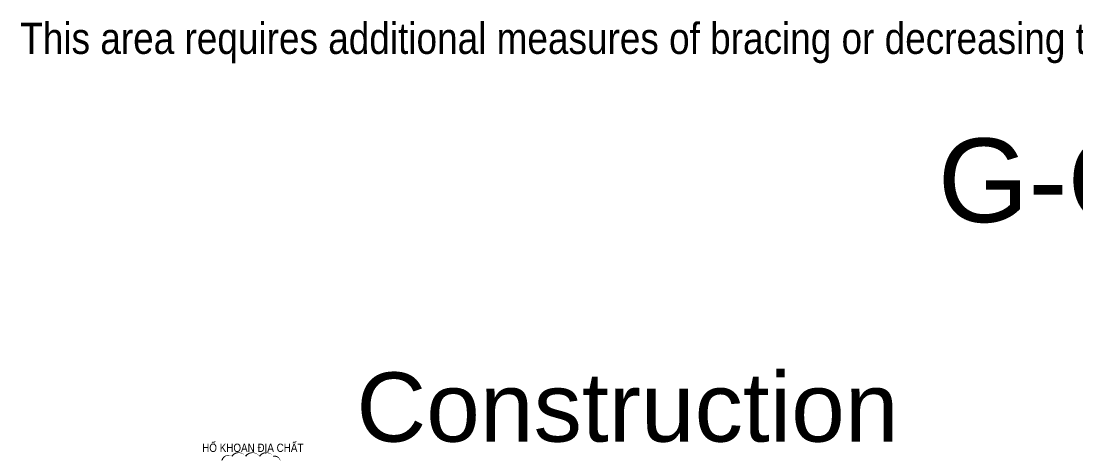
# Model space of a CAD drawing. Header units: millimetres. Extents: x -383953 to 676589, y -101685 to 196247.
# Drawn here: x 148686 to 224968, y -49906 to -18635 of the extents above; entities that cross this region are included whole.
import ezdxf
from ezdxf.enums import TextEntityAlignment as Align

# ---------------------------------------------------------------- set-up
doc = ezdxf.new("R2010")
doc.units = ezdxf.units.MM
doc.layers.get('0').update_dxf_attribs({"lineweight": 20})
doc.layers.add('NDC_S_DIM', color=1, linetype='Continuous', lineweight=15)
doc.layers.add('NDC_S_VN TITLE', color=6, linetype='Continuous', lineweight=35)
doc.styles.add('ARIAL', font='arial.ttf', dxfattribs={"width": 0.8})
doc.styles.add('NDC_ARIAL', font='arial.ttf', dxfattribs={"width": 0.85})

msp = doc.modelspace()

# ---------------------------------------------------------------- linework, layer by layer
at = {"layer": 'NDC_S_DIM'}
msp.add_lwpolyline([(163220, -51340, 0, 100, 0.5205671), (164220, -51340, 0, 100, 0.5205671), (165220, -51340, 0, 100, 0.5205671), (166220, -51340, 0, 100, 0.5205671), (167220, -51340, 0, 100, 0.5205671), (167442.6, -50562.6, 0, 100, 0.5205671), (166924.5, -50080.7, 0, 100, 0.5205671), (165924.5, -50080.7, 0, 100, 0.5205671), (164924.5, -50080.7, 0, 100, 0.5205671), (163924.5, -50080.7, 0, 100, 0.5205671), (163220, -50376.2, 0, 100, 0.5205671)], format="xyseb", close=True, dxfattribs=at)

# ---------------------------------------------------------------- texts
at = {"color": 1, "style": 'ARIAL'}
msp.add_text('G-G BH6', height=6046.62, dxfattribs=at).set_placement((214980, -33160))
at = {"color": 4, "style": 'ARIAL'}
msp.add_text('Construction', height=5000, dxfattribs=at).set_placement((172938, -49021.7))
at = {"layer": 'NDC_S_DIM', "color": 7, "style": 'NDC_ARIAL', "width": 0.85}
msp.add_text('This area requires additional measures of bracing or decreasing top soil layer due to deep excavation close to the diaphragm wall', height=2250, dxfattribs=at).set_placement((148625.6, -19880), align=Align.MIDDLE_LEFT)
at = {"layer": 'NDC_S_VN TITLE', "style": 'NDC_ARIAL', "width": 0.85}
msp.add_text('HỐ KHOAN ĐỊA CHẤT', height=600, dxfattribs=at).set_placement((165442.6, -49440.7), align=Align.MIDDLE)

doc.saveas('drawing.dxf')
